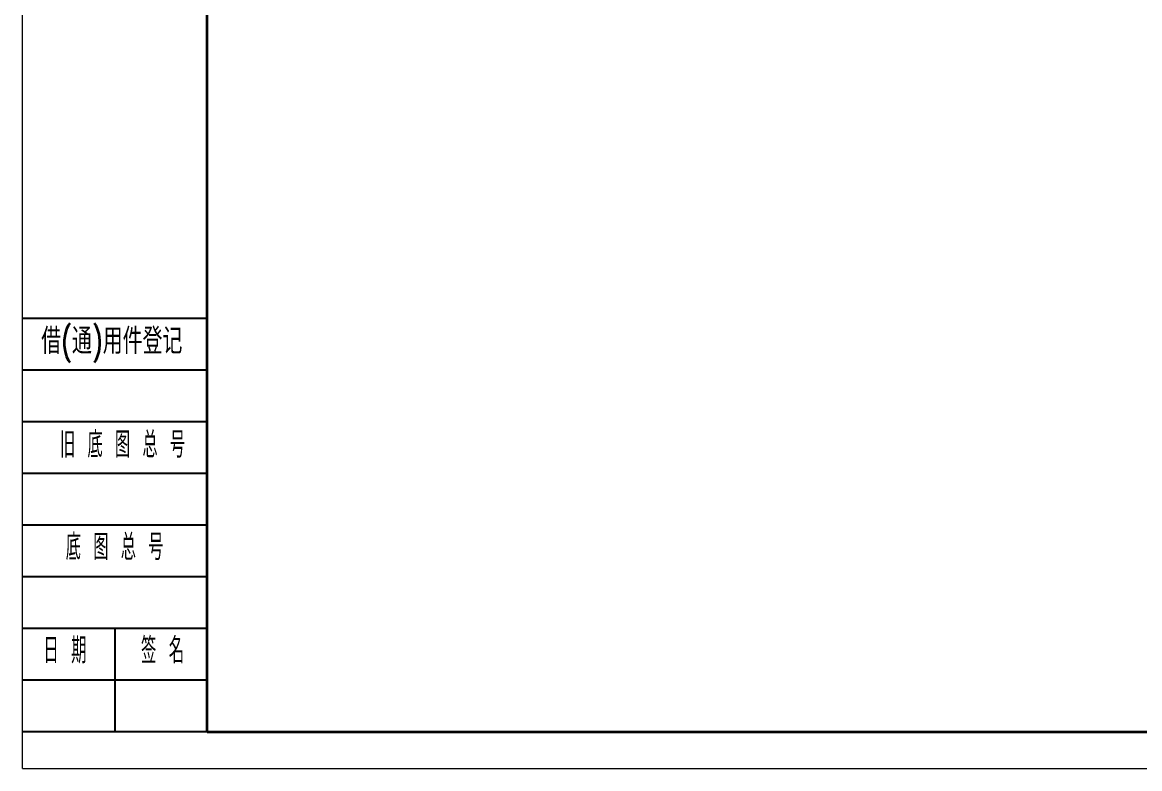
# Model space of a CAD drawing. Header units: millimetres. Extents: x 0 to 420, y 0 to 297.
# Drawn here: x 0 to 151.3, y 0 to 101.1 of the extents above; entities that cross this region are included whole.
import ezdxf

# ---------------------------------------------------------------- set-up
doc = ezdxf.new("R2010")
doc.units = ezdxf.units.MM
doc.layers.add('SLD-0', color=7, linetype='Continuous', lineweight=35)
doc.layers.add('图层0', color=7, linetype='Continuous', lineweight=35)
doc.layers.add('细实线层', color=7, linetype='Continuous')
doc.styles.add('SLDTEXTSTYLE0', font='TXT', dxfattribs={"width": 0.7, "bigfont": 'bigfont'})
doc.styles.add('SLDTEXTSTYLE4', font='TXT', dxfattribs={"width": 0.533333, "bigfont": 'bigfont'})
doc.styles.add('SLDTEXTSTYLE5', font='TXT', dxfattribs={"width": 0.54, "bigfont": 'bigfont'})
doc.styles.add('SLDTEXTSTYLE6', font='TXT', dxfattribs={"width": 0.534286, "bigfont": 'bigfont'})

msp = doc.modelspace()

# ---------------------------------------------------------------- linework, layer by layer
at = {"color": 7, "linetype": 'Continuous', "lineweight": 35}
msp.add_line((25, 5), (415, 5), dxfattribs=at)
at = {"layer": '图层0', "lineweight": 18}
for q in [(0, 297), (420, 0)]:
    msp.add_line((0, 0), q, dxfattribs=at)
at = {"layer": '图层0', "lineweight": 35}
msp.add_line((25, 5), (25, 292), dxfattribs=at)
at = {"layer": '细实线层'}
for p, q in [((25, 61), (0, 61)), ((25, 54), (0, 54)), ((25, 47), (0, 47)), ((25, 40), (0, 40)), ((25, 33), (0, 33)), ((25, 26), (0, 26)), ((25, 19), (0, 19)), ((12.5, 19), (12.5, 5)), ((25, 12), (0, 12)), ((25, 5), (0, 5))]:
    msp.add_line(p, q, dxfattribs=at)

# ---------------------------------------------------------------- texts
at = {"color": 7, "linetype": 'Continuous', "lineweight": 0, "insert": (2.5566, 59.68), "char_height": 3.5, "attachment_point": 1, "style": 'SLDTEXTSTYLE0'}
msp.add_mtext('借(通)用件登记', dxfattribs=at)
at = {"layer": 'SLD-0', "char_height": 3.5, "attachment_point": 1}
for s, insert, style in [('旧 底 图 总 号', (5.105, 45.635), 'SLDTEXTSTYLE4'), ('底 图 总 号', (5.8746, 31.7644), 'SLDTEXTSTYLE6'), ('日 期', (2.8359, 17.7603), 'SLDTEXTSTYLE5'), ('签 名', (16.0619, 17.7603), 'SLDTEXTSTYLE5')]:
    msp.add_mtext(s, dxfattribs=dict(at, insert=insert, style=style))

doc.saveas('drawing.dxf')
